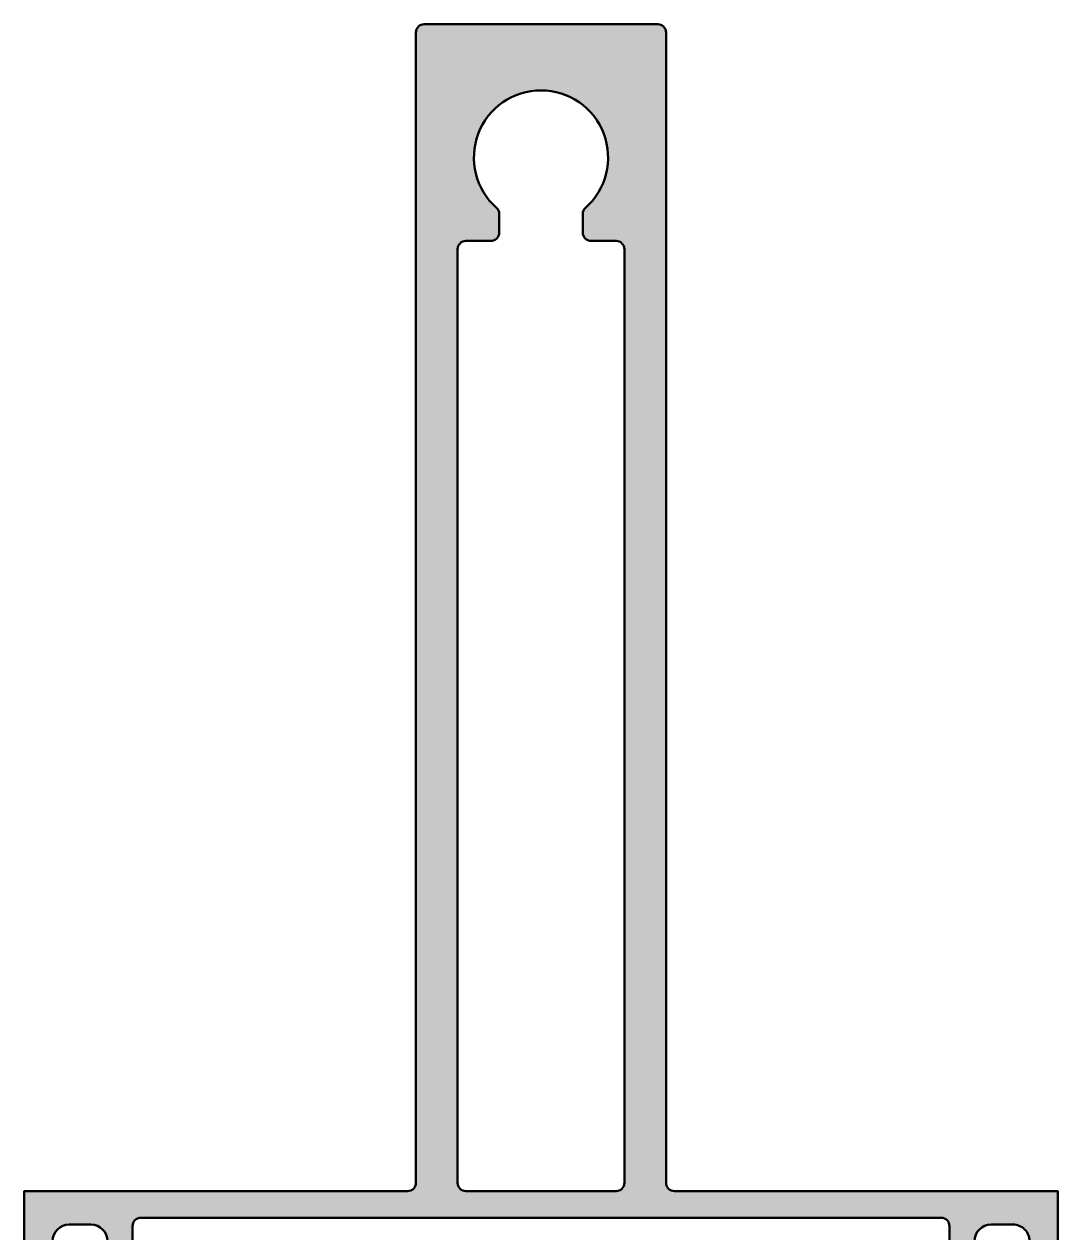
# Model space of a CAD drawing. Extents: x 0 to 112, y 0 to 145.
# Drawn here: x 25 to 87, y 72.5 to 145 of the extents above; entities that cross this region are included whole.
import ezdxf

# ---------------------------------------------------------------- set-up
doc = ezdxf.new("R2010")
doc.units = 0
doc.layers.add('0S-Alu contour', color=7, linetype='Continuous', lineweight=50)
doc.layers.add('0S-Alu hatch', color=252, linetype='Continuous', lineweight=25)

# ---------------------------------------------------------------- blocks, each defined once
blk = doc.blocks.new('503260__7733E15D_0692_41EF_9A1F_BB6066E91535_')
at = {"layer": '0S-Alu hatch'}
h = blk.add_hatch(color=256, dxfattribs=at)
edge = h.paths.add_edge_path()
edge.add_line((63.49999999999996, 144.5), (63.49999999999996, 75.50000000000003))
edge.add_arc((63.99999999999995, 75.50000000000003), 0.4999999999999929, 180, 270)
edge.add_line((63.99999999999995, 75.00000000000003), (86.99999999999994, 75.00000000000004))
edge.add_line((86.99999999999994, 75.00000000000004), (86.99999999999994, 71.60000000000005))
edge.add_line((86.99999999999994, 71.60000000000005), (85.89999999999996, 70.50000000000004))
edge.add_line((85.89999999999996, 70.50000000000004), (85.29999999999997, 70.50000000000004))
edge.add_line((85.29999999999997, 70.50000000000004), (85.29999999999997, 72.00000000000006))
edge.add_arc((84.29999999999997, 72.00000000000006), 1, 0, 90.00000000000081)
edge.add_line((84.29999999999995, 73.00000000000006), (82.99999999999997, 73.00000000000006))
edge.add_arc((82.99999999999997, 72.00000000000006), 1, 90, 180)
edge.add_line((81.99999999999997, 72.00000000000006), (81.99999999999997, 66.00000000000004))
edge.add_arc((82.52499999999996, 65.50000000000004), 0.7250000000000041, 136.3971810272967, 223.6028189727033)
edge.add_line((81.99999999999997, 65.00000000000004), (81.99999999999997, 58.00000000000005))
edge.add_arc((82.99999999999997, 58.00000000000005), 1, 180, 270)
edge.add_line((82.99999999999997, 57.00000000000005), (84.29999999999997, 57.00000000000005))
edge.add_arc((84.29999999999997, 58.00000000000006), 1, 270, 360)
edge.add_line((85.29999999999997, 58.00000000000006), (85.29999999999997, 60.50000000000004))
edge.add_line((85.29999999999997, 60.50000000000004), (85.79999999999995, 60.50000000000004))
edge.add_ellipse((85.79999999999998, 59.50000000000005), major_axis=(-0.9999999999999928, 0), ratio=1, start_angle=180, end_angle=270.0000000000008, ccw=False)
edge.add_line((86.79999999999997, 59.50000000000004), (86.79999999999997, 55.00000000000004))
edge.add_ellipse((86.29999999999997, 55.00000000000004), major_axis=(-0.5, 0), ratio=1, start_angle=90.00000000000159, end_angle=180, ccw=False)
edge.add_line((86.29999999999998, 54.50000000000004), (85.29999999999998, 54.50000000000004))
edge.add_line((85.29999999999998, 54.50000000000004), (85.29999999999998, 55.30000000000004))
edge.add_line((85.29999999999998, 55.30000000000004), (82.29999999999998, 55.30000000000004))
edge.add_arc((82.29999999999998, 55.00000000000004), 0.2999999999999971, 90, 180)
edge.add_arc((82.09999999999997, 54.71715728752542), 0.2999999999999996, 109.4712206344871, 180)
edge.add_line((81.79999999999997, 54.71715728752542), (81.79999999999997, 54.28284271247466))
edge.add_arc((82.09999999999997, 54.28284271247467), 0.2999999999999971, 180, 250.5287793655103)
edge.add_line((81.99999999999997, 54.00000000000005), (81.99999999999997, 52.10000000000009))
edge.add_ellipse((81.69999999999992, 52.1000000000001), major_axis=(-0.300000000000054, 0), ratio=1, start_angle=90.00000000000267, end_angle=180, ccw=False)
edge.add_line((81.69999999999992, 51.80000000000005), (80.71000000000001, 51.80000000000005))
edge.add_ellipse((80.71000000000001, 52.10000000000009), major_axis=(-0.3000000000000398, 0), ratio=1, start_angle=0, end_angle=90, ccw=False)
edge.add_line((80.40999999999995, 52.10000000000009), (80.40999999999995, 54.80000000000005))
edge.add_arc((80.20999999999997, 54.80000000000005), 0.2000000000000028, 0, 90)
edge.add_line((80.20999999999997, 55.00000000000006), (75.99999999999999, 55.00000000000003))
edge.add_arc((75.99999999999999, 54.50000000000002), 0.5, 90, 180)
edge.add_line((75.49999999999999, 54.50000000000002), (75.49999999999999, 53.80000000000003))
edge.add_line((75.49999999999999, 53.80000000000003), (76.88149545762235, 51.40717967697248))
edge.add_ellipse((76.76188021535168, 51.33811978464833), major_axis=(-0.1381197846483035, 0), ratio=1, start_angle=84.37742244921071, end_angle=209.9999999999983, ccw=False)
edge.add_ellipse((77.23822324117381, 56.17660886184789), major_axis=(-5.000000000000059, 0), ratio=1, start_angle=17.748416356070607, end_angle=84.37742244920622, ccw=False)
edge.add_arc((71.99999999999999, 54.50000000000002), 0.4999999999999904, 17.74841635606978, 90)
edge.add_line((71.99999999999999, 55.00000000000002), (39.99999999999996, 55))
edge.add_arc((39.99999999999996, 54.49999999999999), 0.5, 90.00000000000081, 162.2515836439305)
edge.add_ellipse((34.76177675882615, 56.17660886184783), major_axis=(-5.00000000000002, 0), ratio=1, start_angle=95.62257755079372, end_angle=162.2515836439296, ccw=False)
edge.add_ellipse((35.23811978464825, 51.33811978464828), major_axis=(-0.1381197846482897, 0), ratio=1, start_angle=-30.000000000001194, end_angle=95.62257755079918, ccw=False)
edge.add_line((35.11850454237759, 51.40717967697243), (36.49999999999997, 53.79999999999999))
edge.add_line((36.49999999999997, 53.79999999999999), (36.49999999999997, 54.49999999999999))
edge.add_arc((35.99999999999996, 54.49999999999999), 0.5, 0, 90)
edge.add_line((35.99999999999996, 54.99999999999999), (31.78999999999997, 54.99999999999999))
edge.add_arc((31.78999999999997, 54.80000000000001), 0.1999999999999744, 90, 180)
edge.add_line((31.58999999999999, 54.80000000000001), (31.58999999999997, 52.10000000000005))
edge.add_ellipse((31.28999999999993, 52.10000000000004), major_axis=(-0.3000000000000327, 0), ratio=1, start_angle=89.99999999999869, end_angle=180, ccw=False)
edge.add_line((31.28999999999992, 51.80000000000001), (30.30000000000001, 51.80000000000001))
edge.add_ellipse((30.3, 52.10000000000004), major_axis=(-0.3000000000000327, 0), ratio=1, start_angle=0, end_angle=90.00000000000142, ccw=False)
edge.add_line((29.99999999999996, 52.10000000000005), (29.99999999999996, 54.00000000000002))
edge.add_arc((29.89999999999997, 54.28284271247463), 0.2999999999999987, 289.4712206344904, 360)
edge.add_line((30.19999999999996, 54.28284271247463), (30.19999999999997, 54.71715728752539))
edge.add_arc((29.89999999999997, 54.71715728752539), 0.2999999999999971, 0, 70.5287793655103)
edge.add_arc((29.69999999999996, 55.00000000000001), 0.3000000000000043, 0, 89.99999999999935)
edge.add_line((29.69999999999997, 55.30000000000002), (26.69999999999996, 55.30000000000001))
edge.add_line((26.69999999999996, 55.30000000000001), (26.69999999999996, 54.50000000000001))
edge.add_line((26.69999999999996, 54.50000000000001), (25.69999999999997, 54.50000000000001))
edge.add_ellipse((25.69999999999996, 55), major_axis=(-0.4999999999999929, 0), ratio=1, start_angle=0, end_angle=90.0000000000004, ccw=False)
edge.add_line((25.19999999999997, 55.00000000000001), (25.19999999999996, 59.50000000000001))
edge.add_ellipse((26.19999999999997, 59.50000000000001), major_axis=(-1.000000000000003, 0), ratio=1, start_angle=270.0000000000002, end_angle=360, ccw=False)
edge.add_line((26.19999999999996, 60.50000000000001), (26.69999999999996, 60.50000000000001))
edge.add_line((26.69999999999996, 60.50000000000001), (26.69999999999996, 58.00000000000003))
edge.add_arc((27.69999999999996, 58.00000000000003), 1.000000000000003, 180, 269.9999999999998)
edge.add_line((27.69999999999996, 57.00000000000002), (28.99999999999997, 57.00000000000002))
edge.add_arc((28.99999999999997, 58.00000000000002), 0.9999999999999928, 270, 360)
edge.add_line((29.99999999999996, 58.00000000000002), (29.99999999999996, 65.00000000000001))
edge.add_arc((29.47499999999996, 65.50000000000001), 0.7250000000000015, 316.3971810272965, 403.6028189727034)
edge.add_line((29.99999999999996, 66.00000000000001), (29.99999999999996, 72.00000000000001))
edge.add_arc((28.99999999999996, 72.00000000000001), 1, 0, 90)
edge.add_line((28.99999999999996, 73.00000000000003), (27.69999999999996, 73.00000000000003))
edge.add_arc((27.69999999999996, 72.00000000000001), 1, 90, 180)
edge.add_line((26.69999999999996, 72.00000000000001), (26.69999999999996, 70.50000000000001))
edge.add_line((26.69999999999996, 70.50000000000001), (26.09999999999996, 70.50000000000001))
edge.add_line((26.09999999999996, 70.50000000000001), (24.99999999999996, 71.60000000000001))
edge.add_line((24.99999999999996, 71.60000000000001), (24.99999999999996, 75.00000000000001))
edge.add_line((24.99999999999996, 75.00000000000001), (47.99999999999996, 75.00000000000003))
edge.add_arc((47.99999999999996, 75.50000000000003), 0.5, 270, 360)
edge.add_line((48.49999999999996, 75.50000000000003), (48.49999999999996, 144.5))
edge.add_ellipse((48.99999999999995, 144.5), major_axis=(-0.4999999999999929, 0), ratio=1, start_angle=270, end_angle=360, ccw=False)
edge.add_line((48.99999999999995, 145), (62.99999999999996, 145))
edge.add_ellipse((62.99999999999997, 144.5), major_axis=(-0.5, 0), ratio=1, start_angle=180, end_angle=270.0000000000008, ccw=False)
edge = h.paths.add_edge_path()
edge.add_line((80.49999999999997, 57.19999999999999), (80.49999999999997, 72.89999999999999))
edge.add_arc((79.99999999999996, 72.89999999999999), 0.5000000000000142, 0, 90)
edge.add_line((79.99999999999996, 73.4), (31.99999999999996, 73.39999999999999))
edge.add_arc((31.99999999999996, 72.89999999999999), 0.5, 90, 180)
edge.add_line((31.49999999999996, 72.89999999999999), (31.49999999999997, 57.19999999999998))
edge.add_arc((31.99999999999997, 57.19999999999998), 0.5, 180, 270)
edge.add_line((31.99999999999997, 56.69999999999999), (79.99999999999997, 56.7))
edge.add_arc((79.99999999999997, 57.19999999999999), 0.4999999999999929, 270, 360)
edge = h.paths.add_edge_path()
edge.add_line((53.49999999999996, 133.6124308125147), (53.49999999999996, 132.5))
edge.add_ellipse((52.99999999999996, 132.5), major_axis=(-0.5, 0), ratio=1, start_angle=90, end_angle=180, ccw=False)
edge.add_line((52.99999999999996, 132), (51.49999999999995, 132))
edge.add_arc((51.49999999999995, 131.5), 0.5, 90, 180)
edge.add_line((50.99999999999996, 131.5), (50.99999999999996, 75.50000000000003))
edge.add_arc((51.49999999999995, 75.50000000000001), 0.5, 180, 270)
edge.add_line((51.49999999999995, 75.00000000000001), (60.49999999999996, 75.00000000000001))
edge.add_arc((60.49999999999996, 75.50000000000001), 0.5, 270, 360)
edge.add_line((60.99999999999996, 75.50000000000001), (60.99999999999996, 131.5))
edge.add_arc((60.49999999999996, 131.5), 0.5, 0, 90)
edge.add_line((60.49999999999996, 132), (58.99999999999995, 132))
edge.add_ellipse((58.99999999999995, 132.5), major_axis=(-0.5, 0), ratio=1, start_angle=0, end_angle=90, ccw=False)
edge.add_line((58.49999999999996, 132.5), (58.49999999999996, 133.6124308125147))
edge.add_ellipse((58.99999999999995, 133.6124308125147), major_axis=(-0.4999999999999988, 0), ratio=1, start_angle=311.52780464918635, end_angle=360, ccw=False)
edge.add_arc((55.99999999999996, 137), 4.024999999999995, 311.5278046491884, 588.4721953508115)
edge.add_ellipse((52.99999999999997, 133.6124308125147), major_axis=(-0.5, 0), ratio=1, start_angle=180, end_angle=228.4721953508137, ccw=False)
at = {"layer": '0S-Alu contour', "color": 7}
for points in [[(48.49999999999996, 75.50000000000003), (48.49999999999996, 144.5)], [(48.99999999999995, 145), (62.99999999999996, 145)], [(63.49999999999996, 144.5), (63.49999999999996, 75.50000000000003)], [(53.49999999999996, 133.6124308125147), (53.49999999999996, 132.5)], [(58.49999999999996, 132.5), (58.49999999999996, 133.6124308125147)], [(52.99999999999996, 132), (51.49999999999995, 132)], [(60.49999999999996, 132), (58.99999999999995, 132)], [(50.99999999999996, 131.5), (50.99999999999996, 75.50000000000003)], [(60.99999999999996, 75.50000000000001), (60.99999999999996, 131.5)], [(26.69999999999996, 72.00000000000001), (26.69999999999996, 70.50000000000001), (26.09999999999996, 70.50000000000001), (24.99999999999996, 71.60000000000001), (24.99999999999996, 75.00000000000001), (47.99999999999996, 75.00000000000003)], [(51.49999999999995, 75.00000000000001), (60.49999999999996, 75.00000000000001)], [(63.99999999999995, 75.00000000000003), (86.99999999999994, 75.00000000000004), (86.99999999999994, 71.60000000000005), (85.89999999999996, 70.50000000000004), (85.29999999999997, 70.50000000000004), (85.29999999999997, 72.00000000000006)], [(79.99999999999996, 73.4), (31.99999999999996, 73.39999999999999)], [(28.99999999999996, 73.00000000000003), (27.69999999999996, 73.00000000000003)], [(31.49999999999996, 72.89999999999999), (31.49999999999997, 57.19999999999998)], [(80.49999999999997, 57.19999999999999), (80.49999999999997, 72.89999999999999)], [(84.29999999999995, 73.00000000000006), (82.99999999999997, 73.00000000000006)], [(29.99999999999996, 66.00000000000001), (29.99999999999996, 72.00000000000001)], [(81.99999999999997, 72.00000000000006), (81.99999999999997, 66.00000000000004)], [(29.99999999999996, 58.00000000000002), (29.99999999999996, 65.00000000000001)], [(81.99999999999997, 65.00000000000004), (81.99999999999997, 58.00000000000005)], [(26.19999999999996, 60.50000000000001), (26.69999999999996, 60.50000000000001), (26.69999999999996, 58.00000000000003)], [(85.29999999999997, 58.00000000000006), (85.29999999999997, 60.50000000000004), (85.79999999999995, 60.50000000000004)], [(25.19999999999997, 55.00000000000001), (25.19999999999996, 59.50000000000001)], [(86.79999999999997, 59.50000000000004), (86.79999999999997, 55.00000000000004)], [(27.69999999999996, 57.00000000000002), (28.99999999999997, 57.00000000000002)], [(31.99999999999997, 56.69999999999999), (79.99999999999997, 56.7)], [(82.99999999999997, 57.00000000000005), (84.29999999999997, 57.00000000000005)], [(29.69999999999997, 55.30000000000002), (26.69999999999996, 55.30000000000001), (26.69999999999996, 54.50000000000001), (25.69999999999997, 54.50000000000001)], [(86.29999999999998, 54.50000000000004), (85.29999999999998, 54.50000000000004), (85.29999999999998, 55.30000000000004), (82.29999999999998, 55.30000000000004)], [(30.19999999999996, 54.28284271247463), (30.19999999999997, 54.71715728752539)], [(31.58999999999999, 54.80000000000001), (31.58999999999997, 52.10000000000005)], [(35.99999999999996, 54.99999999999999), (31.78999999999997, 54.99999999999999)], [(35.11850454237759, 51.40717967697243), (36.49999999999997, 53.79999999999999), (36.49999999999997, 54.49999999999999)], [(71.99999999999999, 55.00000000000002), (39.99999999999996, 55)], [(75.49999999999999, 54.50000000000002), (75.49999999999999, 53.80000000000003), (76.88149545762235, 51.40717967697248)], [(80.20999999999997, 55.00000000000006), (75.99999999999999, 55.00000000000003)], [(80.40999999999995, 52.10000000000009), (80.40999999999995, 54.80000000000005)], [(81.79999999999997, 54.71715728752542), (81.79999999999997, 54.28284271247466)], [(29.99999999999996, 52.10000000000005), (29.99999999999996, 54.00000000000002)], [(81.99999999999997, 54.00000000000005), (81.99999999999997, 52.10000000000009)], [(31.28999999999992, 51.80000000000001), (30.30000000000001, 51.80000000000001)], [(81.69999999999992, 51.80000000000005), (80.71000000000001, 51.80000000000005)]]:
    blk.add_lwpolyline(points, dxfattribs=at)
at = {"layer": '0S-Alu contour', "color": 7, "extrusion": (0, 0, -1)}
for centre, radius, start, end in [((-48.99999999999995, 144.5), 0.4999999999999929, 0, 90), ((-62.99999999999997, 144.5), 0.5, 89.9999999999992, 180), ((-52.99999999999997, 133.6124308125147), 0.5, 131.5278046491863, 180), ((-58.99999999999995, 133.6124308125147), 0.4999999999999988, 0, 48.47219535081368), ((-52.99999999999996, 132.5), 0.5, 180, 270), ((-58.99999999999995, 132.5), 0.5, 270, 0), ((-26.19999999999997, 59.50000000000001), 1.000000000000003, 0, 89.9999999999998), ((-85.79999999999998, 59.50000000000005), 0.9999999999999928, 89.9999999999992, 180), ((-25.69999999999996, 55), 0.4999999999999929, 269.9999999999996, 0), ((-34.76177675882615, 56.17660886184783), 5.00000000000002, 197.7484163560705, 264.3774224492063), ((-77.23822324117381, 56.17660886184789), 5.000000000000059, 275.6225775507939, 342.2515836439294), ((-86.29999999999997, 55.00000000000004), 0.5, 180, 269.9999999999984), ((-30.3, 52.10000000000004), 0.3000000000000327, 269.9999999999986, 0), ((-31.28999999999993, 52.10000000000004), 0.3000000000000327, 180, 270.0000000000013), ((-80.71000000000001, 52.10000000000009), 0.3000000000000398, 270, 0), ((-81.69999999999992, 52.1000000000001), 0.300000000000054, 180, 269.9999999999973), ((-35.23811978464825, 51.33811978464828), 0.1381197846482897, 264.3774224492008, 30.00000000000119), ((-76.76188021535168, 51.33811978464833), 0.1381197846483035, 150.0000000000017, 275.6225775507893)]:
    blk.add_arc(centre, radius, start, end, dxfattribs=at)
at = {"layer": '0S-Alu contour', "color": 7}
for centre, radius, start, end in [((55.99999999999996, 137), 4.024999999999995, 311.5278046491884, 228.4721953508117), ((51.49999999999995, 131.5), 0.5, 90, 180), ((60.49999999999996, 131.5), 0.5, 0, 90), ((47.99999999999996, 75.50000000000003), 0.5, 270, 0), ((51.49999999999995, 75.50000000000001), 0.5, 180, 270), ((60.49999999999996, 75.50000000000001), 0.5, 270, 0), ((63.99999999999995, 75.50000000000003), 0.4999999999999929, 180, 270), ((31.99999999999996, 72.89999999999999), 0.5, 90, 180), ((79.99999999999996, 72.89999999999999), 0.5000000000000142, 0, 90), ((27.69999999999996, 72.00000000000001), 1, 90, 180), ((28.99999999999996, 72.00000000000001), 1, 0, 90), ((82.99999999999997, 72.00000000000006), 1, 90, 180), ((84.29999999999997, 72.00000000000006), 1, 0, 90.00000000000081), ((29.47499999999996, 65.50000000000001), 0.7250000000000015, 316.3971810272965, 43.6028189727035), ((82.52499999999996, 65.50000000000004), 0.7250000000000041, 136.3971810272967, 223.6028189727033), ((27.69999999999996, 58.00000000000003), 1.000000000000003, 180, 269.9999999999998), ((28.99999999999997, 58.00000000000002), 0.9999999999999928, 270, 0), ((82.99999999999997, 58.00000000000005), 1, 180, 270), ((84.29999999999997, 58.00000000000006), 1, 270, 0), ((31.99999999999997, 57.19999999999998), 0.5, 180, 270), ((79.99999999999997, 57.19999999999999), 0.4999999999999929, 270, 0), ((29.69999999999996, 55.00000000000001), 0.3000000000000043, 0, 89.99999999999935), ((82.29999999999998, 55.00000000000004), 0.2999999999999971, 90, 180), ((29.89999999999997, 54.71715728752539), 0.2999999999999971, 0, 70.5287793655103), ((31.78999999999997, 54.80000000000001), 0.1999999999999744, 90, 180), ((35.99999999999996, 54.49999999999999), 0.5, 0, 90), ((39.99999999999996, 54.49999999999999), 0.5, 90.00000000000081, 162.2515836439305), ((71.99999999999999, 54.50000000000002), 0.4999999999999904, 17.74841635606978, 90), ((75.99999999999999, 54.50000000000002), 0.5, 90, 180), ((80.20999999999997, 54.80000000000005), 0.2000000000000028, 0, 90), ((82.09999999999997, 54.71715728752542), 0.2999999999999996, 109.4712206344871, 180), ((29.89999999999997, 54.28284271247463), 0.2999999999999987, 289.4712206344904, 0), ((82.09999999999997, 54.28284271247467), 0.2999999999999971, 180, 250.5287793655103)]:
    blk.add_arc(centre, radius, start, end, dxfattribs=at)
blk = doc.blocks.new('504310__FD320A12_9C2D_4752_A95B_8EDB168C43E0_')
at = {"layer": '0S-Alu contour', "color": 7}
blk.add_blockref('503260__7733E15D_0692_41EF_9A1F_BB6066E91535_', (0, 0), dxfattribs=at)

msp = doc.modelspace()

# ---------------------------------------------------------------- block references
at = {"layer": '0S-Alu contour', "color": 7}
msp.add_blockref('504310__FD320A12_9C2D_4752_A95B_8EDB168C43E0_', (0, 0), dxfattribs=at)

doc.saveas('drawing.dxf')
